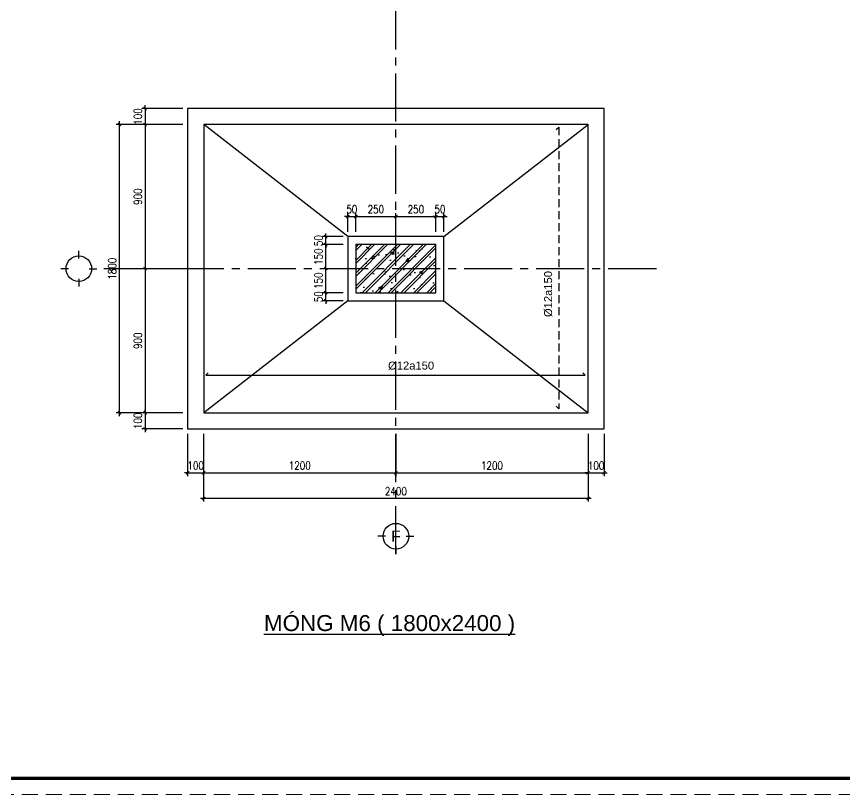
# Model space of a CAD drawing. Header units: inches. Extents: x 651127 to 1529722, y 768575 to 1021311.
# Drawn here: x 1387578 to 1413421, y 831541 to 855819 of the extents above; entities that cross this region are included whole.
import ezdxf
from ezdxf.enums import TextEntityAlignment as Align

# ---------------------------------------------------------------- set-up
doc = ezdxf.new("R2010")
doc.units = ezdxf.units.IN
doc.header["$LTSCALE"] = 1000
doc.header["$MEASUREMENT"] = 0
doc.linetypes.add('CENTER2', pattern=[1.125, 0.75, -0.125, 0.125, -0.125])
doc.linetypes.add('HIDDEN', pattern=[0.375, 0.25, -0.125])
doc.layers.get('DEFPOINTS').update_dxf_attribs({"color": 8, "lineweight": 9})
for name, color, linetype in [('DWGshare.com_1', 7, 'Continuous'), ('DWGshare.com_10', 7, 'Continuous'), ('DWGshare.com_11', 143, 'Continuous'), ('DWGshare.com_2', 147, 'Continuous'), ('DWGshare.com_3', 7, 'Continuous'), ('DWGshare.com_4', 8, 'CENTER2'), ('DWGshare.com_6', 40, 'Continuous'), ('DWGshare.com_9', 8, 'Continuous')]:
    doc.layers.add(name, color=color, linetype=linetype)
doc.styles.add('DWGshare.com_2', font='VHELVEB.TTF')
doc.styles.add('DWGshare.com_3', font='VHELVEB.TTF')
doc.styles.add('DWGshare.com_4', font='romans.shx', dxfattribs={"width": 0.8})
doc.styles.add('DWGshare.com_6', font='VHELVEN.TTF')
doc.dimstyles.new('DWGshare.com_3', dxfattribs={"dimscale": 100, "dimtxt": 2.5, "dimasz": 1, "dimexe": 1, "dimexo": 1.5, "dimgap": 1, "dimtad": 1, "dimdec": 0, "dimlfac": 0.2, "dimzin": 0, "dimdsep": 46, "dimtxsty": 'DWGshare.com_4', "dimblk": 'DWGshare.com_1', "dimcen": 1.5, "dimdle": 1, "dimclrd": 256, "dimclre": 256, "dimclrt": 7, "dimadec": 0, "dimazin": 0, "dimtfac": 1, "dimtdec": 0, "dimtix": 1, "dimtmove": 2, "dimatfit": 3, "dimfxl": 1, "dimtolj": 1, "dimtzin": 0, "dimarcsym": 0})

# ---------------------------------------------------------------- blocks, each defined once
blk = doc.blocks.new('DWGshare.com_1')
at = {"color": 0, "linetype": 'ByBlock', "const_width": 0.3}
blk.add_lwpolyline([(-0.5, -0.5), (0.5, 0.5)], dxfattribs=at)
blk = doc.blocks.new('*D431')
at = {"layer": 'DEFPOINTS', "color": 0, "transparency": 16777216}
for p in [(1392919, 852950), (1391590, 852450), (1392919, 852450)]:
    blk.add_point(p, dxfattribs=at)
at = {"layer": 'DWGshare.com_2', "lineweight": -2, "transparency": 16777216}
for p, q in [((1392769, 852950), (1391490, 852950)), ((1391590, 852950), (1391590, 853050)), ((1391590, 852950), (1391590, 852450)), ((1392769, 852450), (1391490, 852450)), ((1391590, 852450), (1391590, 852350))]:
    blk.add_line(p, q, dxfattribs=at)
at = {"layer": 'DWGshare.com_2', "lineweight": -2, "transparency": 16777216, "xscale": 100, "yscale": 100, "zscale": 100}
for p, rotation in [((1391590, 852950), 270), ((1391590, 852450), 90)]:
    blk.add_blockref('DWGshare.com_1', p, dxfattribs=dict(at, rotation=rotation))
at = {"layer": 'DWGshare.com_2', "color": 7, "transparency": 16777216, "insert": (1391365, 852700), "char_height": 250, "attachment_point": 5, "rotation": 90, "style": 'DWGshare.com_4'}
blk.add_mtext('\\A1;100', dxfattribs=at)
blk = doc.blocks.new('*D432')
at = {"layer": 'DEFPOINTS', "color": 0, "transparency": 16777216}
for p in [(1392919, 852450), (1391590, 847950), (1392919, 847950)]:
    blk.add_point(p, dxfattribs=at)
at = {"layer": 'DWGshare.com_2', "lineweight": -2, "transparency": 16777216}
for p, q in [((1392769, 852450), (1391490, 852450)), ((1391590, 852550), (1391590, 847850)), ((1392769, 847950), (1391490, 847950))]:
    blk.add_line(p, q, dxfattribs=at)
at = {"layer": 'DWGshare.com_2', "lineweight": -2, "transparency": 16777216, "xscale": 100, "yscale": 100, "zscale": 100}
for p, rotation in [((1391590, 852450), 90), ((1391590, 847950), 270)]:
    blk.add_blockref('DWGshare.com_1', p, dxfattribs=dict(at, rotation=rotation))
at = {"layer": 'DWGshare.com_2', "color": 7, "transparency": 16777216, "insert": (1391365, 850200), "char_height": 250, "attachment_point": 5, "rotation": 90, "style": 'DWGshare.com_4'}
blk.add_mtext('\\A1;900', dxfattribs=at)
blk = doc.blocks.new('*D433')
at = {"layer": 'DEFPOINTS', "color": 0, "transparency": 16777216}
for p in [(1392919, 847950), (1391590, 843450), (1392919, 843450)]:
    blk.add_point(p, dxfattribs=at)
at = {"layer": 'DWGshare.com_2', "lineweight": -2, "transparency": 16777216}
for p, q in [((1392769, 847950), (1391490, 847950)), ((1391590, 848050), (1391590, 843350)), ((1392769, 843450), (1391490, 843450))]:
    blk.add_line(p, q, dxfattribs=at)
at = {"layer": 'DWGshare.com_2', "lineweight": -2, "transparency": 16777216, "xscale": 100, "yscale": 100, "zscale": 100}
for p, rotation in [((1391590, 847950), 90), ((1391590, 843450), 270)]:
    blk.add_blockref('DWGshare.com_1', p, dxfattribs=dict(at, rotation=rotation))
at = {"layer": 'DWGshare.com_2', "color": 7, "transparency": 16777216, "insert": (1391365, 845700), "char_height": 250, "attachment_point": 5, "rotation": 90, "style": 'DWGshare.com_4'}
blk.add_mtext('\\A1;900', dxfattribs=at)
blk = doc.blocks.new('*D434')
at = {"layer": 'DEFPOINTS', "color": 0, "transparency": 16777216}
for p in [(1392919, 843450), (1391590, 842950), (1392919, 842950)]:
    blk.add_point(p, dxfattribs=at)
at = {"layer": 'DWGshare.com_2', "lineweight": -2, "transparency": 16777216}
for p, q in [((1391590, 843450), (1391590, 843550)), ((1392769, 843450), (1391490, 843450)), ((1391590, 843450), (1391590, 842950)), ((1392769, 842950), (1391490, 842950)), ((1391590, 842950), (1391590, 842850))]:
    blk.add_line(p, q, dxfattribs=at)
at = {"layer": 'DWGshare.com_2', "lineweight": -2, "transparency": 16777216, "xscale": 100, "yscale": 100, "zscale": 100}
for p, rotation in [((1391590, 843450), 270), ((1391590, 842950), 90)]:
    blk.add_blockref('DWGshare.com_1', p, dxfattribs=dict(at, rotation=rotation))
at = {"layer": 'DWGshare.com_2', "color": 7, "transparency": 16777216, "insert": (1391365, 843200), "char_height": 250, "attachment_point": 5, "rotation": 90, "style": 'DWGshare.com_4'}
blk.add_mtext('\\A1;100', dxfattribs=at)
blk = doc.blocks.new('*D435')
at = {"layer": 'DEFPOINTS', "color": 0, "transparency": 16777216}
for p in [(1390790, 852450), (1392769, 852450), (1392919, 843450)]:
    blk.add_point(p, dxfattribs=at)
at = {"layer": 'DWGshare.com_2', "lineweight": -2, "transparency": 16777216}
for p, q in [((1392619, 852450), (1390690, 852450)), ((1390790, 843350), (1390790, 852550)), ((1392769, 843450), (1390690, 843450))]:
    blk.add_line(p, q, dxfattribs=at)
at = {"layer": 'DWGshare.com_2', "lineweight": -2, "transparency": 16777216, "xscale": 100, "yscale": 100, "zscale": 100}
for p, rotation in [((1390790, 852450), 90), ((1390790, 843450), 270)]:
    blk.add_blockref('DWGshare.com_1', p, dxfattribs=dict(at, rotation=rotation))
at = {"layer": 'DWGshare.com_2', "color": 7, "transparency": 16777216, "insert": (1390565, 847950), "char_height": 250, "attachment_point": 5, "rotation": 90, "style": 'DWGshare.com_4'}
blk.add_mtext('\\A1;1800', dxfattribs=at)
blk = doc.blocks.new('*D436')
at = {"layer": 'DEFPOINTS', "color": 0, "transparency": 16777216}
for p in [(1392919, 842950), (1393419, 842950), (1393419, 841579)]:
    blk.add_point(p, dxfattribs=at)
at = {"layer": 'DWGshare.com_2', "lineweight": -2, "transparency": 16777216}
for p, q in [((1392919, 842800), (1392919, 841479)), ((1393419, 842800), (1393419, 841479)), ((1392919, 841579), (1392819, 841579)), ((1392919, 841579), (1393419, 841579)), ((1393419, 841579), (1393519, 841579))]:
    blk.add_line(p, q, dxfattribs=at)
at = {"layer": 'DWGshare.com_2', "lineweight": -2, "transparency": 16777216, "xscale": 100, "yscale": 100, "zscale": 100}
blk.add_blockref('DWGshare.com_1', (1392919, 841579), dxfattribs=at)
at = {"layer": 'DWGshare.com_2', "lineweight": -2, "transparency": 16777216, "xscale": 100, "yscale": 100, "zscale": 100, "rotation": 180}
blk.add_blockref('DWGshare.com_1', (1393419, 841579), dxfattribs=at)
at = {"layer": 'DWGshare.com_2', "color": 7, "transparency": 16777216, "insert": (1393169, 841804), "char_height": 250, "attachment_point": 5, "style": 'DWGshare.com_4'}
blk.add_mtext('\\A1;100', dxfattribs=at)
blk = doc.blocks.new('*D437')
at = {"layer": 'DEFPOINTS', "color": 0, "transparency": 16777216}
for p in [(1393419, 842950), (1399419, 842950), (1399419, 841579)]:
    blk.add_point(p, dxfattribs=at)
at = {"layer": 'DWGshare.com_2', "lineweight": -2, "transparency": 16777216}
for p, q in [((1393419, 842800), (1393419, 841479)), ((1399419, 842800), (1399419, 841479)), ((1393319, 841579), (1399519, 841579))]:
    blk.add_line(p, q, dxfattribs=at)
at = {"layer": 'DWGshare.com_2', "lineweight": -2, "transparency": 16777216, "xscale": 100, "yscale": 100, "zscale": 100, "rotation": 180}
blk.add_blockref('DWGshare.com_1', (1393419, 841579), dxfattribs=at)
at = {"layer": 'DWGshare.com_2', "lineweight": -2, "transparency": 16777216, "xscale": 100, "yscale": 100, "zscale": 100}
blk.add_blockref('DWGshare.com_1', (1399419, 841579), dxfattribs=at)
at = {"layer": 'DWGshare.com_2', "color": 7, "transparency": 16777216, "insert": (1396419, 841804), "char_height": 250, "attachment_point": 5, "style": 'DWGshare.com_4'}
blk.add_mtext('\\A1;1200', dxfattribs=at)
blk = doc.blocks.new('*D438')
at = {"layer": 'DEFPOINTS', "color": 0, "transparency": 16777216}
for p in [(1399419, 842950), (1405419, 842950), (1405419, 841579)]:
    blk.add_point(p, dxfattribs=at)
at = {"layer": 'DWGshare.com_2', "lineweight": -2, "transparency": 16777216}
for p, q in [((1399419, 842800), (1399419, 841479)), ((1405419, 842800), (1405419, 841479)), ((1399319, 841579), (1405519, 841579))]:
    blk.add_line(p, q, dxfattribs=at)
at = {"layer": 'DWGshare.com_2', "lineweight": -2, "transparency": 16777216, "xscale": 100, "yscale": 100, "zscale": 100, "rotation": 180}
blk.add_blockref('DWGshare.com_1', (1399419, 841579), dxfattribs=at)
at = {"layer": 'DWGshare.com_2', "lineweight": -2, "transparency": 16777216, "xscale": 100, "yscale": 100, "zscale": 100}
blk.add_blockref('DWGshare.com_1', (1405419, 841579), dxfattribs=at)
at = {"layer": 'DWGshare.com_2', "color": 7, "transparency": 16777216, "insert": (1402419, 841804), "char_height": 250, "attachment_point": 5, "style": 'DWGshare.com_4'}
blk.add_mtext('\\A1;1200', dxfattribs=at)
blk = doc.blocks.new('*D439')
at = {"layer": 'DEFPOINTS', "color": 0, "transparency": 16777216}
for p in [(1405419, 842950), (1405919, 842950), (1405919, 841579)]:
    blk.add_point(p, dxfattribs=at)
at = {"layer": 'DWGshare.com_2', "lineweight": -2, "transparency": 16777216}
for p, q in [((1405419, 842800), (1405419, 841479)), ((1405919, 842800), (1405919, 841479)), ((1405419, 841579), (1405319, 841579)), ((1405419, 841579), (1405919, 841579)), ((1405919, 841579), (1406019, 841579))]:
    blk.add_line(p, q, dxfattribs=at)
at = {"layer": 'DWGshare.com_2', "lineweight": -2, "transparency": 16777216, "xscale": 100, "yscale": 100, "zscale": 100}
blk.add_blockref('DWGshare.com_1', (1405419, 841579), dxfattribs=at)
at = {"layer": 'DWGshare.com_2', "lineweight": -2, "transparency": 16777216, "xscale": 100, "yscale": 100, "zscale": 100, "rotation": 180}
blk.add_blockref('DWGshare.com_1', (1405919, 841579), dxfattribs=at)
at = {"layer": 'DWGshare.com_2', "color": 7, "transparency": 16777216, "insert": (1405669, 841804), "char_height": 250, "attachment_point": 5, "style": 'DWGshare.com_4'}
blk.add_mtext('\\A1;100', dxfattribs=at)
blk = doc.blocks.new('*D440')
at = {"layer": 'DEFPOINTS', "color": 0, "transparency": 16777216}
for p in [(1393419, 842800), (1405419, 842950), (1393419, 840779)]:
    blk.add_point(p, dxfattribs=at)
at = {"layer": 'DWGshare.com_2', "lineweight": -2, "transparency": 16777216}
for p, q in [((1405419, 842800), (1405419, 840679)), ((1393419, 842650), (1393419, 840679)), ((1405519, 840779), (1393319, 840779))]:
    blk.add_line(p, q, dxfattribs=at)
at = {"layer": 'DWGshare.com_2', "lineweight": -2, "transparency": 16777216, "xscale": 100, "yscale": 100, "zscale": 100, "rotation": 180}
blk.add_blockref('DWGshare.com_1', (1393419, 840779), dxfattribs=at)
at = {"layer": 'DWGshare.com_2', "lineweight": -2, "transparency": 16777216, "xscale": 100, "yscale": 100, "zscale": 100}
blk.add_blockref('DWGshare.com_1', (1405419, 840779), dxfattribs=at)
at = {"layer": 'DWGshare.com_2', "color": 7, "transparency": 16777216, "insert": (1399419, 841004), "char_height": 250, "attachment_point": 5, "style": 'DWGshare.com_4'}
blk.add_mtext('\\A1;2400', dxfattribs=at)
blk = doc.blocks.new('DWGshare.com_2')
for p, q in [((0, 320), (0, 560)), ((-320, 0), (-560, 0)), ((320, 0), (560, 0)), ((0, -320), (0, -560))]:
    blk.add_line(p, q)
blk.add_circle((0, 0), 400)
at = {"linetype": 'Continuous', "style": 'DWGshare.com_2'}
blk.add_attdef('2', text='', height=350, dxfattribs=at).set_placement((0, 0), align=Align.MIDDLE_CENTER)
blk = doc.blocks.new('*D448')
at = {"layer": 'DEFPOINTS', "color": 0, "transparency": 16777216}
for p in [(1398169, 849579), (1397919, 848950), (1398169, 848950)]:
    blk.add_point(p, dxfattribs=at)
at = {"layer": 'DWGshare.com_2', "lineweight": -2, "transparency": 16777216}
for p, q in [((1397919, 849579), (1397819, 849579)), ((1397919, 849100), (1397919, 849679)), ((1397919, 849579), (1398169, 849579)), ((1398169, 849100), (1398169, 849679)), ((1398169, 849579), (1398269, 849579))]:
    blk.add_line(p, q, dxfattribs=at)
at = {"layer": 'DWGshare.com_2', "lineweight": -2, "transparency": 16777216, "xscale": 100, "yscale": 100, "zscale": 100}
blk.add_blockref('DWGshare.com_1', (1397919, 849579), dxfattribs=at)
at = {"layer": 'DWGshare.com_2', "lineweight": -2, "transparency": 16777216, "xscale": 100, "yscale": 100, "zscale": 100, "rotation": 180}
blk.add_blockref('DWGshare.com_1', (1398169, 849579), dxfattribs=at)
at = {"layer": 'DWGshare.com_2', "color": 7, "transparency": 16777216, "insert": (1398044, 849804), "char_height": 250, "attachment_point": 5, "style": 'DWGshare.com_4'}
blk.add_mtext('\\A1;50', dxfattribs=at)
blk = doc.blocks.new('*D449')
at = {"layer": 'DEFPOINTS', "color": 0, "transparency": 16777216}
for p in [(1399419, 849579), (1398169, 848950), (1399419, 848950)]:
    blk.add_point(p, dxfattribs=at)
at = {"layer": 'DWGshare.com_2', "lineweight": -2, "transparency": 16777216}
for p, q in [((1398069, 849579), (1399519, 849579)), ((1398169, 849100), (1398169, 849679)), ((1399419, 849100), (1399419, 849679))]:
    blk.add_line(p, q, dxfattribs=at)
at = {"layer": 'DWGshare.com_2', "lineweight": -2, "transparency": 16777216, "xscale": 100, "yscale": 100, "zscale": 100, "rotation": 180}
blk.add_blockref('DWGshare.com_1', (1398169, 849579), dxfattribs=at)
at = {"layer": 'DWGshare.com_2', "lineweight": -2, "transparency": 16777216, "xscale": 100, "yscale": 100, "zscale": 100}
blk.add_blockref('DWGshare.com_1', (1399419, 849579), dxfattribs=at)
at = {"layer": 'DWGshare.com_2', "color": 7, "transparency": 16777216, "insert": (1398794, 849804), "char_height": 250, "attachment_point": 5, "style": 'DWGshare.com_4'}
blk.add_mtext('\\A1;250', dxfattribs=at)
blk = doc.blocks.new('*D450')
at = {"layer": 'DEFPOINTS', "color": 0, "transparency": 16777216}
for p in [(1400669, 849579), (1399419, 848950), (1400669, 848950)]:
    blk.add_point(p, dxfattribs=at)
at = {"layer": 'DWGshare.com_2', "lineweight": -2, "transparency": 16777216}
for p, q in [((1399319, 849579), (1400769, 849579)), ((1399419, 849100), (1399419, 849679)), ((1400669, 849100), (1400669, 849679))]:
    blk.add_line(p, q, dxfattribs=at)
at = {"layer": 'DWGshare.com_2', "lineweight": -2, "transparency": 16777216, "xscale": 100, "yscale": 100, "zscale": 100, "rotation": 180}
blk.add_blockref('DWGshare.com_1', (1399419, 849579), dxfattribs=at)
at = {"layer": 'DWGshare.com_2', "lineweight": -2, "transparency": 16777216, "xscale": 100, "yscale": 100, "zscale": 100}
blk.add_blockref('DWGshare.com_1', (1400669, 849579), dxfattribs=at)
at = {"layer": 'DWGshare.com_2', "color": 7, "transparency": 16777216, "insert": (1400044, 849804), "char_height": 250, "attachment_point": 5, "style": 'DWGshare.com_4'}
blk.add_mtext('\\A1;250', dxfattribs=at)
blk = doc.blocks.new('*D451')
at = {"layer": 'DEFPOINTS', "color": 0, "transparency": 16777216}
for p in [(1400919, 849579), (1400669, 848950), (1400919, 848950)]:
    blk.add_point(p, dxfattribs=at)
at = {"layer": 'DWGshare.com_2', "lineweight": -2, "transparency": 16777216}
for p, q in [((1400669, 849579), (1400569, 849579)), ((1400669, 849100), (1400669, 849679)), ((1400669, 849579), (1400919, 849579)), ((1400919, 849100), (1400919, 849679)), ((1400919, 849579), (1401019, 849579))]:
    blk.add_line(p, q, dxfattribs=at)
at = {"layer": 'DWGshare.com_2', "lineweight": -2, "transparency": 16777216, "xscale": 100, "yscale": 100, "zscale": 100}
blk.add_blockref('DWGshare.com_1', (1400669, 849579), dxfattribs=at)
at = {"layer": 'DWGshare.com_2', "lineweight": -2, "transparency": 16777216, "xscale": 100, "yscale": 100, "zscale": 100, "rotation": 180}
blk.add_blockref('DWGshare.com_1', (1400919, 849579), dxfattribs=at)
at = {"layer": 'DWGshare.com_2', "color": 7, "transparency": 16777216, "insert": (1400794, 849804), "char_height": 250, "attachment_point": 5, "style": 'DWGshare.com_4'}
blk.add_mtext('\\A1;50', dxfattribs=at)
blk = doc.blocks.new('*D452')
at = {"layer": 'DEFPOINTS', "color": 0, "transparency": 16777216}
for p in [(1397229, 847200), (1397919, 847200), (1397919, 846950)]:
    blk.add_point(p, dxfattribs=at)
at = {"layer": 'DWGshare.com_2', "lineweight": -2, "transparency": 16777216}
for p, q in [((1397769, 847200), (1397129, 847200)), ((1397229, 847200), (1397229, 847300)), ((1397229, 846950), (1397229, 847200)), ((1397769, 846950), (1397129, 846950)), ((1397229, 846950), (1397229, 846850))]:
    blk.add_line(p, q, dxfattribs=at)
at = {"layer": 'DWGshare.com_2', "lineweight": -2, "transparency": 16777216, "xscale": 100, "yscale": 100, "zscale": 100}
for p, rotation in [((1397229, 847200), 270), ((1397229, 846950), 90)]:
    blk.add_blockref('DWGshare.com_1', p, dxfattribs=dict(at, rotation=rotation))
at = {"layer": 'DWGshare.com_2', "color": 7, "transparency": 16777216, "insert": (1397004, 847075), "char_height": 250, "attachment_point": 5, "rotation": 90, "style": 'DWGshare.com_4'}
blk.add_mtext('\\A1;50', dxfattribs=at)
blk = doc.blocks.new('*D453')
at = {"layer": 'DEFPOINTS', "color": 0, "transparency": 16777216}
for p in [(1397229, 847950), (1397919, 847950), (1397919, 847200)]:
    blk.add_point(p, dxfattribs=at)
at = {"layer": 'DWGshare.com_2', "lineweight": -2, "transparency": 16777216}
for p, q in [((1397769, 847950), (1397129, 847950)), ((1397229, 847100), (1397229, 848050)), ((1397769, 847200), (1397129, 847200))]:
    blk.add_line(p, q, dxfattribs=at)
at = {"layer": 'DWGshare.com_2', "lineweight": -2, "transparency": 16777216, "xscale": 100, "yscale": 100, "zscale": 100}
for p, rotation in [((1397229, 847950), 90), ((1397229, 847200), 270)]:
    blk.add_blockref('DWGshare.com_1', p, dxfattribs=dict(at, rotation=rotation))
at = {"layer": 'DWGshare.com_2', "color": 7, "transparency": 16777216, "insert": (1397004, 847575), "char_height": 250, "attachment_point": 5, "rotation": 90, "style": 'DWGshare.com_4'}
blk.add_mtext('\\A1;150', dxfattribs=at)
blk = doc.blocks.new('*D454')
at = {"layer": 'DEFPOINTS', "color": 0, "transparency": 16777216}
for p in [(1397229, 848700), (1397919, 848700), (1397919, 847950)]:
    blk.add_point(p, dxfattribs=at)
at = {"layer": 'DWGshare.com_2', "lineweight": -2, "transparency": 16777216}
for p, q in [((1397769, 848700), (1397129, 848700)), ((1397229, 847850), (1397229, 848800)), ((1397769, 847950), (1397129, 847950))]:
    blk.add_line(p, q, dxfattribs=at)
at = {"layer": 'DWGshare.com_2', "lineweight": -2, "transparency": 16777216, "xscale": 100, "yscale": 100, "zscale": 100}
for p, rotation in [((1397229, 848700), 90), ((1397229, 847950), 270)]:
    blk.add_blockref('DWGshare.com_1', p, dxfattribs=dict(at, rotation=rotation))
at = {"layer": 'DWGshare.com_2', "color": 7, "transparency": 16777216, "insert": (1397004, 848325), "char_height": 250, "attachment_point": 5, "rotation": 90, "style": 'DWGshare.com_4'}
blk.add_mtext('\\A1;150', dxfattribs=at)
blk = doc.blocks.new('*D455')
at = {"layer": 'DEFPOINTS', "color": 0, "transparency": 16777216}
for p in [(1397229, 848950), (1397919, 848950), (1397919, 848700)]:
    blk.add_point(p, dxfattribs=at)
at = {"layer": 'DWGshare.com_2', "lineweight": -2, "transparency": 16777216}
for p, q in [((1397769, 848950), (1397129, 848950)), ((1397229, 848950), (1397229, 849050)), ((1397229, 848700), (1397229, 848950)), ((1397769, 848700), (1397129, 848700)), ((1397229, 848700), (1397229, 848600))]:
    blk.add_line(p, q, dxfattribs=at)
at = {"layer": 'DWGshare.com_2', "lineweight": -2, "transparency": 16777216, "xscale": 100, "yscale": 100, "zscale": 100}
for p, rotation in [((1397229, 848950), 270), ((1397229, 848700), 90)]:
    blk.add_blockref('DWGshare.com_1', p, dxfattribs=dict(at, rotation=rotation))
at = {"layer": 'DWGshare.com_2', "color": 7, "transparency": 16777216, "insert": (1397004, 848825), "char_height": 250, "attachment_point": 5, "rotation": 90, "style": 'DWGshare.com_4'}
blk.add_mtext('\\A1;50', dxfattribs=at)

msp = doc.modelspace()

# ---------------------------------------------------------------- hatches: boundary and pattern name
at = {"layer": 'DWGshare.com_9'}
h = msp.add_hatch(dxfattribs=at)
h.set_pattern_fill('BETONG', color=256, scale=150, style=0, pattern_type=2)
h.set_pattern_definition([(50, (162374.4, 61719.4), (1075.8903, -94.1282), [112.5, -1237.5]), (355, (162374.4, 61719.4), (-208.127, 1128.2882), [90, -990]), (100.4514, (162464.1, 61711.6), (867.7641, 1034.1593), [95.6103, -1051.7132]), (46.1842, (162374.4, 62019.4), (1600.8616, -248.2785), [168.75, -1856.25]), (96.6356, (162507.8, 61998.7), (1401.994, 1461.1768), [143.4154, -1577.5695]), (351.1842, (162374.4, 62019.4), (1401.993, 1461.1779), [135, -1485]), (21, (162524.4, 61944.4), (895.3606, -603.92834), [112.5, -1237.5]), (326, (162524.4, 61944.4), (364.973, 1087.7251), [90, -990]), (71.4514, (162599, 61894.1), (1260.33394, 483.79575), [95.6103, -1051.7132]), (37.5, (162374.43, 61719.43), (18.23978, 499.34078), [0, -978, 0, -1005, 0, -993.75]), (7.5, (162374.43, 61719.43), (394.6043, 591.61757), [0, -573, 0, -955.5, 0, -378.75]), (327.5, (162039.93, 61719.43), (800.73365, -33.83231), [0, -375, 0, -1170, 0, -1552.5]), (317.5, (161889.9, 61719.4), (874.77925, 150.15747), [0, -487.5, 0, -777, 0, -1102.5]), (45, (162374.43, 61719.43), (-201.52543, 201.52543), []), (45, (162374.43, 61816.93), (-201.52543, 201.52543), [])])
h.paths.add_polyline_path([(1398169.5, 848700), (1398169.5, 847200), (1400669.5, 847200), (1400669.5, 848700)])

# ---------------------------------------------------------------- linework, layer by layer
at = {"layer": 'DEFPOINTS', "linetype": 'HIDDEN', "ltscale": 2}
msp.add_lwpolyline([(1356991.5, 831540.9), (1441091.5, 831540.9), (1441091.5, 890940.9), (1356991.5, 890940.9)], close=True, dxfattribs=at)
at = {"layer": 'DWGshare.com_1', "const_width": 100}
msp.add_lwpolyline([(1358991.5, 832040.9), (1440591.5, 832040.9), (1440591.5, 890440.9), (1358991.5, 890440.9)], close=True, dxfattribs=at)
at = {"layer": 'DWGshare.com_11'}
for p, q in [((1397919.5, 848950), (1393419.5, 852450)), ((1400919.5, 848950), (1405419.5, 852450)), ((1397919.5, 846950), (1393419.5, 843450)), ((1400919.5, 846950), (1405419.5, 843450))]:
    msp.add_line(p, q, dxfattribs=at)
for points in [[(1392919.5, 852950), (1392919.5, 842950), (1405919.5, 842950), (1405919.5, 852950)], [(1397919.5, 848950), (1397919.5, 846950), (1400919.5, 846950), (1400919.5, 848950)]]:
    msp.add_lwpolyline(points, close=True, dxfattribs=at)
at = {"layer": 'DWGshare.com_3'}
for points in [[(1393419.5, 852450), (1393419.5, 843450), (1405419.5, 843450), (1405419.5, 852450)], [(1398169.5, 848700), (1398169.5, 847200), (1400669.5, 847200), (1400669.5, 848700)]]:
    msp.add_lwpolyline(points, close=True, dxfattribs=at)
at = {"layer": 'DWGshare.com_3', "color": 1, "linetype": 'HIDDEN'}
msp.add_lwpolyline([(1404425.4, 852294.5), (1404501.1, 852370.2), (1404501.1, 843578.6), (1404425.4, 843658.8)], dxfattribs=at)
at = {"layer": 'DWGshare.com_3', "color": 1}
msp.add_lwpolyline([(1393561.5, 844698.4), (1393485.8, 844622.7), (1405332.6, 844622.7), (1405252.4, 844698.4)], dxfattribs=at)
at = {"layer": 'DWGshare.com_4', "ltscale": 2}
for p, q in [((1399419.5, 839041), (1399419.5, 881563.4)), ((1407549.8, 847950), (1390229.1, 847950))]:
    msp.add_line(p, q, dxfattribs=at)

# ---------------------------------------------------------------- block references
at = {"layer": 'DWGshare.com_6', "linetype": 'CENTER2'}
msp.add_blockref('DWGshare.com_2', (1389522, 847950), dxfattribs=at)
msp.add_blockref('DWGshare.com_2', (1399419.5, 839601), dxfattribs=at).add_auto_attribs({'2': 'F'})

# ---------------------------------------------------------------- texts
at = {"layer": 'DWGshare.com_10', "style": 'DWGshare.com_6'}
msp.add_text('Þ12a150', height=250, rotation=90, dxfattribs=at).set_placement((1404169.4, 847158.9), align=Align.MIDDLE)
msp.add_text('Þ12a150', height=250, dxfattribs=at).set_placement((1399893.8, 844925.9), align=Align.MIDDLE)
at = {"layer": 'DWGshare.com_10', "style": 'DWGshare.com_3'}
msp.add_text('%%UMOÙNG M6 ( 1800x2400 )', height=500, dxfattribs=at).set_placement((1395302, 836489.6), align=Align.BOTTOM_LEFT)

# ---------------------------------------------------------------- dimensions: what is measured, and where the dimension line sits
at = {"layer": 'DWGshare.com_2'}
for base, p1, p2, picture, middle in [((1391590.4, 852450), (1392919.5, 852950), (1392919.5, 852450), '*D431', (1391365.4, 852700)), ((1390790.4, 852450), (1392919.5, 843450), (1392769.5, 852450), '*D435', (1390565.4, 847950)), ((1391590.4, 847950), (1392919.5, 852450), (1392919.5, 847950), '*D432', (1391365.4, 850200)), ((1397228.5, 848950), (1397919.5, 848700), (1397919.5, 848950), '*D455', (1397003.5, 848825)), ((1397228.5, 848700), (1397919.5, 847950), (1397919.5, 848700), '*D454', (1397003.5, 848325)), ((1391590.4, 843450), (1392919.5, 847950), (1392919.5, 843450), '*D433', (1391365.4, 845700)), ((1397228.5, 847950), (1397919.5, 847200), (1397919.5, 847950), '*D453', (1397003.5, 847575)), ((1397228.5, 847200), (1397919.5, 846950), (1397919.5, 847200), '*D452', (1397003.5, 847075)), ((1391590.4, 842950), (1392919.5, 843450), (1392919.5, 842950), '*D434', (1391365.4, 843200))]:
    dim = msp.add_linear_dim(base=base, p1=p1, p2=p2, angle=90, dimstyle='DWGshare.com_3', dxfattribs=at)
    dim.commit()
    dim.dimension.update_dxf_attribs({"geometry": picture, "text_midpoint": middle})
for base, p1, p2, picture, middle in [((1398169.5, 849578.6), (1397919.5, 848950), (1398169.5, 848950), '*D448', (1398044.5, 849803.6)), ((1399419.5, 849578.6), (1398169.5, 848950), (1399419.5, 848950), '*D449', (1398794.5, 849803.6)), ((1400669.5, 849578.6), (1399419.5, 848950), (1400669.5, 848950), '*D450', (1400044.5, 849803.6)), ((1400919.5, 849578.6), (1400669.5, 848950), (1400919.5, 848950), '*D451', (1400794.5, 849803.6)), ((1393419.5, 841579.3), (1392919.5, 842950), (1393419.5, 842950), '*D436', (1393169.5, 841804.3)), ((1399419.5, 841579.3), (1393419.5, 842950), (1399419.5, 842950), '*D437', (1396419.5, 841804.3)), ((1393419.5, 840779.3), (1405419.5, 842950), (1393419.5, 842800), '*D440', (1399419.5, 841004.3)), ((1405419.5, 841579.3), (1399419.5, 842950), (1405419.5, 842950), '*D438', (1402419.5, 841804.3)), ((1405919.5, 841579.3), (1405419.5, 842950), (1405919.5, 842950), '*D439', (1405669.5, 841804.3))]:
    dim = msp.add_linear_dim(base=base, p1=p1, p2=p2, dimstyle='DWGshare.com_3', dxfattribs=at)
    dim.commit()
    dim.dimension.update_dxf_attribs({"geometry": picture, "text_midpoint": middle})

doc.saveas('drawing.dxf')
